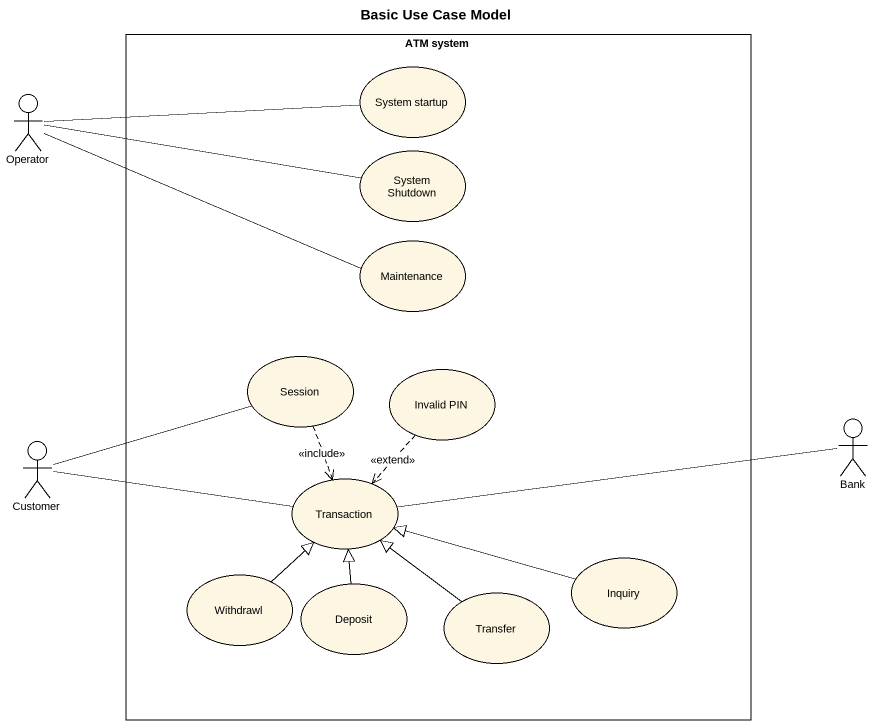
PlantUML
@startuml
title Basic Use Case Model
rectangle "ATM system" as ATM_system {
  usecase "System startup" as System_startup
  usecase "System Shutdown" as System_Shutdown
  usecase Maintenance
  usecase Session
  usecase "Invalid PIN" as Invalid_PIN
  usecase Transaction
  usecase Inquiry
  usecase Withdrawl
  usecase Deposit
  usecase Transfer
}
actor Operator
actor Bank
actor Customer
Operator -right- System_startup
Operator -right- System_Shutdown
Operator -right- Maintenance
Session ..> Transaction : <<include>>
Invalid_PIN ..> Transaction : <<extend>>
Bank -left- Transaction
Customer -right- Session
Customer -right- Transaction
Inquiry -left-|> Transaction
Withdrawl -up-|> Transaction
Deposit -up-|> Transaction
Transfer -up-|> Transaction
@enduml
